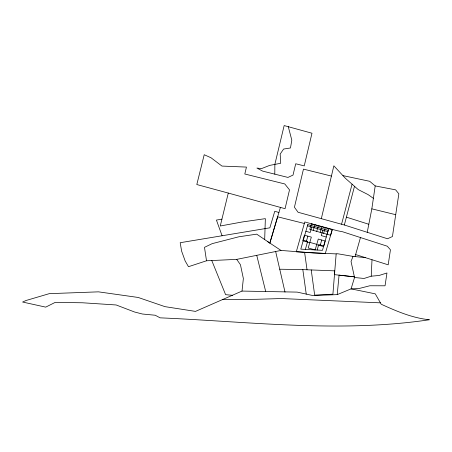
<?xml version="1.0" encoding="UTF-8"?>
<svg xmlns="http://www.w3.org/2000/svg" width="452" height="452" viewBox="0 0 452 452"><rect width="100%" height="100%" fill="white"/><g stroke="black" fill="none" stroke-linecap="round" stroke-linejoin="round"><path stroke-width="0.68" d="M274.799 174.15L274.85 164.404L284.161 125.571L311.982 133.227L304.236 165.89L295.71 163.765L293.02 175.093L287.935 177.421L262.702 171.138L256.911 168.042L261.392 168.658L269.652 165.404L280.709 163.268L280.178 154.075L283.624 149.036L290.466 147.979L291.822 140.193L288.252 126.588M264.68 239.588L265.358 218.644L241.922 222.022L220.254 226.006L228.288 193.066L196.812 184.54L204.214 154.72L211.033 157.771L221.949 166.07L246.447 167.087L244.809 173.997L284.8 183.964L289.512 189.88L285.054 208.683L228.288 193.066M365.25 257.595L353.023 256.403L351.04 261.459L354.537 277.5L364.046 278.466L371.228 276.183L372.002 259.725M353.023 256.403L337.582 253.736L336.164 253.883L332.909 294.184L314.671 295.122L311.219 269.94M337.22 294.625L351.074 288.873L375.273 293.851L381.222 304.236C396.602 311.242 412.416 318.055 429.4 319.75C339.989 333.073 249.764 321.66 160.11 317.841L155.205 315.236L142.403 314.016L134.606 312.016L116.153 304.97L82.479 302.778L55.178 302.394L45.703 307.128L22.6 302.038L26.035 300.501L49.262 293.664L98.457 291.845L138.216 297.467L164.963 306.648L195.484 311.394L242.012 291.071L297.173 292.111L312.722 295.529L337.22 294.625L339.062 275.149L354.391 276.839L334.327 274.63L334.661 270.85L302.829 269.618L279.731 269.211M242.012 291.071L243.362 278.562L240.441 264.714L236.718 259.375L206.513 260.781L188.473 266.708L185.156 260.945L181.614 251.126L180.19 242.707L269.861 227.825L274.765 211.282L278.918 212.474M367.239 232.3L371.832 208.847L375.2 185.913L369.696 181.303L342.978 175.619M375.2 185.913L395.636 189.857L398.845 193.829L392.438 236.537L387.477 238.758L344.339 225L321.321 218.666L333.853 165.816L345.396 178.297L358.261 189.62L368.075 194.597L373.38 198.326M341.559 224.232L352.08 184.179M344.339 225L354.498 186.309M306.27 241.741L307.863 236.142M305.366 249.385L307.626 241.447L303.32 240.244M311.733 227.045L310.179 232.492L305.874 231.288M313.247 230.396L314.841 224.802M316.716 231.367L318.31 225.774M320.18 232.339L321.779 226.746M317.163 250.046L318.722 244.56L323.717 245.961M322.813 230.209L321.276 235.605L326.271 237.006M320.14 245.628L321.734 240.029M323.649 233.317L325.242 227.718M327.118 234.289L328.711 228.689M355.052 256.6L360.47 237.554L342.526 231.74L337.604 230.797L304.778 221.977L296.275 251.826L325.31 253.448L332.395 229.254M206.513 260.781L204.485 247.34L212.208 243.634L238.82 236.797L256.702 234.147L269.855 243.063L277.635 216.802L304.354 223.48M269.855 243.063L280.421 207.406M354.537 277.5L351.074 288.873L358.888 288.562L369.826 285.766L385.042 285.8L386.963 272.98L379.064 275.483L371.228 276.183M236.718 259.375L281.008 250.436L313.518 252.979L336.164 253.883M221.926 219.158L216.423 220.073L222.079 235.746M222.678 299.614L256.578 299.286L281.364 298.546L380.426 302.846M232.435 295.297L225.61 294.67L211.779 260.538M371.832 208.847L395.715 214.694M331.418 176.082L303.467 169.121L294.427 207.231L298.071 212.265L321.321 218.661M309.829 242.391L316.762 244.334M309.739 242.713L302.8 240.763L304.399 235.17L311.332 237.114L308.23 247.99L315.168 249.933L318.27 239.057L325.203 241.001L323.609 246.6L316.671 244.656M307.433 225.814L327.802 231.633M355.628 254.566L388.189 264.821L390.443 249.792L387.313 246.216L360.47 237.554M346.396 217.158L368.815 224.271M267.301 241.379L281.008 250.436M256.73 255.307L265.736 291.636M275.652 251.51L285.014 292.094M304.608 252.385L307.032 269.776M302.829 269.618L306.241 294.105M307.784 224.576L300.789 249.131L322.468 250.34L328.18 230.294L307.784 224.576M311.371 223.83L309.778 229.424L330.587 235.26L332.18 229.661L311.371 223.83"/></g></svg>
